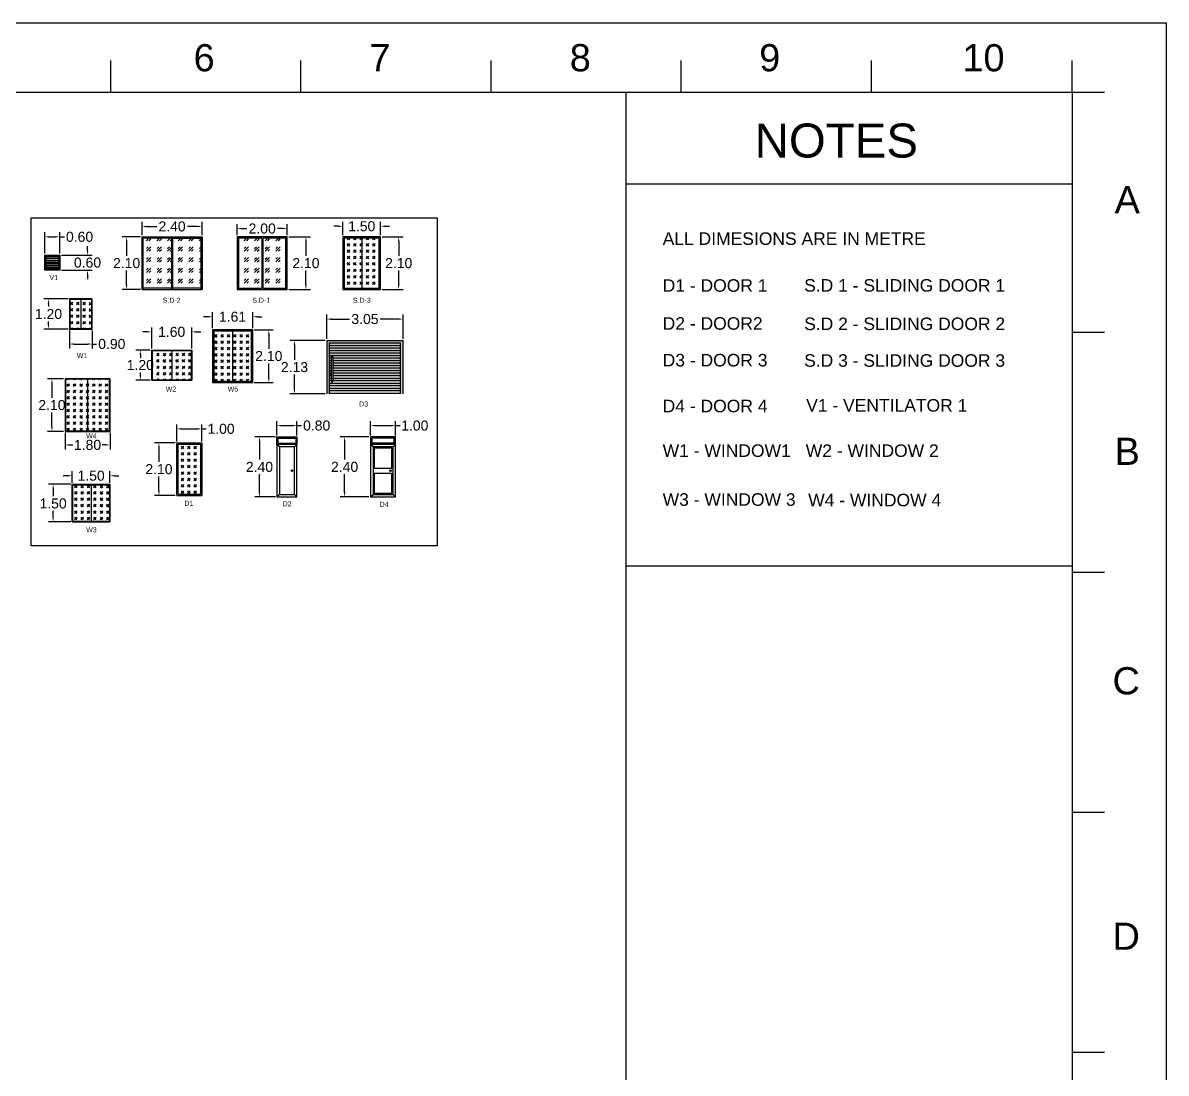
# Model space of a CAD drawing. Header units: metres. Extents: x 102 to 188, y -170 to 119.
# Drawn here: x 140.75 to 186.46, y 77.25 to 119.22 of the extents above; entities that cross this region are included whole.
import ezdxf

# ---------------------------------------------------------------- set-up
doc = ezdxf.new("R2010")
doc.units = ezdxf.units.M
doc.header["$MEASUREMENT"] = 0
doc.linetypes.add('CENTER', pattern=[2, 1.25, -0.25, 0.25, -0.25])
for name, color, linetype in [('dim', 212, 'Continuous'), ('door', 34, 'Continuous'), ('hatching', 7, 'Continuous'), ('text', 30, 'Continuous'), ('wall', 7, 'Continuous'), ('window', 242, 'Continuous')]:
    doc.layers.add(name, color=color, linetype=linetype)
doc.styles.get("Standard").update_dxf_attribs({"font": 'arial.ttf'})
doc.styles.add('style1', font='arial.ttf', dxfattribs={"height": 0.1})
doc.dimstyles.get("Standard").update_dxf_attribs({"dimtxt": 0.4, "dimasz": 0.18, "dimexe": 0.18, "dimexo": 0.0625, "dimgap": 0.09, "dimtad": 0, "dimtih": 1, "dimtoh": 1, "dimzin": 0, "dimdsep": 46, "dimtxsty": 'Standard', "dimcen": 0.09, "dimadec": 0, "dimazin": 0, "dimtfac": 1, "dimtofl": 0, "dimtmove": 0, "dimatfit": 3, "dimfxl": 1, "dimtolj": 1, "dimtzin": 0, "dimarcsym": 0})
pattern_1 = [(45, (164.40571, 82.8022), (0.2545584, 0), [0.15, -0.21]), (45, (164.46935, 82.8022), (0.2545584, 0), [0.06, -0.3]), (45, (164.40571, 82.86584), (0.2545584, 0), [0.06, -0.3])]

# ---------------------------------------------------------------- blocks, each defined once
blk = doc.blocks.new('*D38')
at = {"layer": 'Defpoints', "color": 0, "transparency": 16777216}
for p in [(142.229, 109.938), (142.229, 109.338), (143.336, 109.338)]:
    blk.add_point(p, dxfattribs=at)
at = {"layer": 'dim', "color": 0, "lineweight": -2, "transparency": 16777216}
for p, q in [((143.336, 110.118), (143.336, 110.298)), ((142.291, 109.938), (143.516, 109.938)), ((142.291, 109.338), (143.516, 109.338)), ((143.336, 109.158), (143.336, 108.978))]:
    blk.add_line(p, q, dxfattribs=at)
at = {"layer": 'dim', "color": 0, "transparency": 16777216}
for points in [[(143.306, 110.118), (143.366, 110.118), (143.336, 109.938)], [(143.306, 109.158), (143.366, 109.158), (143.336, 109.338)]]:
    blk.add_solid(points, dxfattribs=at)
at = {"layer": 'dim', "color": 0, "transparency": 16777216, "insert": (143.336, 109.638), "char_height": 0.4, "attachment_point": 5}
blk.add_mtext('\\A1;0.60', dxfattribs=at)
blk = doc.blocks.new('*D39')
at = {"layer": 'Defpoints', "color": 0, "transparency": 16777216}
for p in [(142.229, 110.668), (141.629, 109.938), (142.229, 109.938)]:
    blk.add_point(p, dxfattribs=at)
at = {"layer": 'dim', "color": 0, "lineweight": -2, "transparency": 16777216}
for p, q in [((141.629, 110), (141.629, 110.848)), ((141.809, 110.668), (142.049, 110.668)), ((142.229, 110), (142.229, 110.848)), ((142.229, 110.668), (142.409, 110.668))]:
    blk.add_line(p, q, dxfattribs=at)
at = {"layer": 'dim', "color": 0, "transparency": 16777216}
for points in [[(141.809, 110.698), (141.809, 110.638), (141.629, 110.668)], [(142.049, 110.698), (142.049, 110.638), (142.229, 110.668)]]:
    blk.add_solid(points, dxfattribs=at)
at = {"layer": 'dim', "color": 0, "transparency": 16777216, "insert": (143.018, 110.668), "char_height": 0.4, "attachment_point": 5}
blk.add_mtext('\\A1;0.60', dxfattribs=at)
blk = doc.blocks.new('*D40')
at = {"layer": 'Defpoints', "color": 0, "transparency": 16777216}
for p in [(142.619, 108.184), (141.775, 106.984), (142.619, 106.984)]:
    blk.add_point(p, dxfattribs=at)
at = {"layer": 'dim', "color": 0, "lineweight": -2, "transparency": 16777216}
for p, q in [((142.557, 108.184), (141.595, 108.184)), ((141.775, 108.004), (141.775, 107.878)), ((142.557, 106.984), (141.595, 106.984)), ((141.775, 107.164), (141.775, 107.29))]:
    blk.add_line(p, q, dxfattribs=at)
at = {"layer": 'dim', "color": 0, "transparency": 16777216}
for points in [[(141.745, 108.004), (141.805, 108.004), (141.775, 108.184)], [(141.745, 107.164), (141.805, 107.164), (141.775, 106.984)]]:
    blk.add_solid(points, dxfattribs=at)
at = {"layer": 'dim', "color": 0, "transparency": 16777216, "insert": (141.775, 107.584), "char_height": 0.4, "attachment_point": 5}
blk.add_mtext('\\A1;1.20', dxfattribs=at)
blk = doc.blocks.new('*D41')
at = {"layer": 'Defpoints', "color": 0, "transparency": 16777216}
for p in [(142.619, 106.984), (143.518, 106.984), (143.518, 106.385)]:
    blk.add_point(p, dxfattribs=at)
at = {"layer": 'dim', "color": 0, "lineweight": -2, "transparency": 16777216}
for p, q in [((142.619, 106.922), (142.619, 106.205)), ((143.518, 106.922), (143.518, 106.205)), ((142.799, 106.385), (143.338, 106.385)), ((143.518, 106.385), (143.698, 106.385))]:
    blk.add_line(p, q, dxfattribs=at)
at = {"layer": 'dim', "color": 0, "transparency": 16777216}
for points in [[(142.799, 106.415), (142.799, 106.355), (142.619, 106.385)], [(143.338, 106.415), (143.338, 106.355), (143.518, 106.385)]]:
    blk.add_solid(points, dxfattribs=at)
at = {"layer": 'dim', "color": 0, "transparency": 16777216, "insert": (144.307, 106.385), "char_height": 0.4, "attachment_point": 5}
blk.add_mtext('\\A1;0.90', dxfattribs=at)
blk = doc.blocks.new('*D42')
at = {"layer": 'Defpoints', "color": 0, "transparency": 16777216}
for p in [(145.516, 110.665), (144.899, 108.565), (145.516, 108.565)]:
    blk.add_point(p, dxfattribs=at)
at = {"layer": 'dim', "color": 0, "lineweight": -2, "transparency": 16777216}
for p, q in [((145.453, 110.665), (144.719, 110.665)), ((144.899, 110.485), (144.899, 109.91)), ((144.899, 108.745), (144.899, 109.321)), ((145.453, 108.565), (144.719, 108.565))]:
    blk.add_line(p, q, dxfattribs=at)
at = {"layer": 'dim', "color": 0, "transparency": 16777216}
for points in [[(144.869, 110.485), (144.929, 110.485), (144.899, 110.665)], [(144.869, 108.745), (144.929, 108.745), (144.899, 108.565)]]:
    blk.add_solid(points, dxfattribs=at)
at = {"layer": 'dim', "color": 0, "transparency": 16777216, "insert": (144.899, 109.615), "char_height": 0.4, "attachment_point": 5}
blk.add_mtext('\\A1;2.10', dxfattribs=at)
blk = doc.blocks.new('*D67')
at = {"layer": 'Defpoints', "color": 0, "transparency": 16777216}
for p in [(144.23, 101.12), (142.728, 100.782), (144.23, 100.782)]:
    blk.add_point(p, dxfattribs=at)
at = {"layer": 'dim', "color": 0, "lineweight": -2, "transparency": 16777216}
for p, q in [((142.548, 101.12), (142.368, 101.12)), ((142.728, 100.844), (142.728, 101.3)), ((144.23, 100.844), (144.23, 101.3)), ((144.41, 101.12), (144.59, 101.12))]:
    blk.add_line(p, q, dxfattribs=at)
at = {"layer": 'dim', "color": 0, "transparency": 16777216}
for points in [[(142.548, 101.15), (142.548, 101.09), (142.728, 101.12)], [(144.41, 101.15), (144.41, 101.09), (144.23, 101.12)]]:
    blk.add_solid(points, dxfattribs=at)
at = {"layer": 'dim', "color": 0, "transparency": 16777216, "insert": (143.479, 101.12), "char_height": 0.4, "attachment_point": 5}
blk.add_mtext('\\A1;1.50', dxfattribs=at)
blk = doc.blocks.new('*D68')
at = {"layer": 'Defpoints', "color": 0, "transparency": 16777216}
for p in [(152.902, 106.527), (151.61, 104.393), (152.902, 104.393)]:
    blk.add_point(p, dxfattribs=at)
at = {"layer": 'dim', "color": 0, "lineweight": -2, "transparency": 16777216}
for p, q in [((152.84, 106.527), (151.43, 106.527)), ((151.61, 106.347), (151.61, 105.754)), ((151.61, 104.573), (151.61, 105.166)), ((152.84, 104.393), (151.43, 104.393))]:
    blk.add_line(p, q, dxfattribs=at)
at = {"layer": 'dim', "color": 0, "transparency": 16777216}
for points in [[(151.58, 106.347), (151.64, 106.347), (151.61, 106.527)], [(151.58, 104.573), (151.64, 104.573), (151.61, 104.393)]]:
    blk.add_solid(points, dxfattribs=at)
at = {"layer": 'dim', "color": 0, "transparency": 16777216, "insert": (151.61, 105.46), "char_height": 0.4, "attachment_point": 5}
blk.add_mtext('\\A1;2.13', dxfattribs=at)
blk = doc.blocks.new('*D69')
at = {"layer": 'Defpoints', "color": 0, "transparency": 16777216}
for p in [(155.952, 107.38), (152.902, 106.527), (155.952, 106.527)]:
    blk.add_point(p, dxfattribs=at)
at = {"layer": 'dim', "color": 0, "lineweight": -2, "transparency": 16777216}
for p, q in [((152.902, 106.589), (152.902, 107.56)), ((155.952, 106.589), (155.952, 107.56)), ((153.082, 107.38), (153.816, 107.38)), ((155.772, 107.38), (155.038, 107.38))]:
    blk.add_line(p, q, dxfattribs=at)
at = {"layer": 'dim', "color": 0, "transparency": 16777216}
for points in [[(153.082, 107.41), (153.082, 107.35), (152.902, 107.38)], [(155.772, 107.41), (155.772, 107.35), (155.952, 107.38)]]:
    blk.add_solid(points, dxfattribs=at)
at = {"layer": 'dim', "color": 0, "transparency": 16777216, "insert": (154.427, 107.38), "char_height": 0.4, "attachment_point": 5}
blk.add_mtext('\\A1;3.05', dxfattribs=at)
blk = doc.blocks.new('*D70')
at = {"layer": 'Defpoints', "color": 0, "transparency": 16777216}
for p in [(154.651, 102.674), (153.616, 100.274), (154.651, 100.274)]:
    blk.add_point(p, dxfattribs=at)
at = {"layer": 'dim', "color": 0, "lineweight": -2, "transparency": 16777216}
for p, q in [((154.588, 102.674), (153.436, 102.674)), ((153.616, 102.494), (153.616, 101.768)), ((153.616, 100.454), (153.616, 101.179)), ((154.588, 100.274), (153.436, 100.274))]:
    blk.add_line(p, q, dxfattribs=at)
at = {"layer": 'dim', "color": 0, "transparency": 16777216}
for points in [[(153.586, 102.494), (153.646, 102.494), (153.616, 102.674)], [(153.586, 100.454), (153.646, 100.454), (153.616, 100.274)]]:
    blk.add_solid(points, dxfattribs=at)
at = {"layer": 'dim', "color": 0, "transparency": 16777216, "insert": (153.616, 101.474), "char_height": 0.4, "attachment_point": 5}
blk.add_mtext('\\A1;2.40', dxfattribs=at)
blk = doc.blocks.new('*D71')
at = {"layer": 'Defpoints', "color": 0, "transparency": 16777216}
for p in [(155.651, 103.125), (154.651, 102.674), (155.651, 102.674)]:
    blk.add_point(p, dxfattribs=at)
at = {"layer": 'dim', "color": 0, "lineweight": -2, "transparency": 16777216}
for p, q in [((154.651, 102.736), (154.651, 103.305)), ((155.651, 102.736), (155.651, 103.305)), ((154.831, 103.125), (155.471, 103.125)), ((155.651, 103.125), (155.831, 103.125))]:
    blk.add_line(p, q, dxfattribs=at)
at = {"layer": 'dim', "color": 0, "transparency": 16777216}
for points in [[(154.831, 103.155), (154.831, 103.095), (154.651, 103.125)], [(155.471, 103.155), (155.471, 103.095), (155.651, 103.125)]]:
    blk.add_solid(points, dxfattribs=at)
at = {"layer": 'dim', "color": 0, "transparency": 16777216, "insert": (156.421, 103.125), "char_height": 0.4, "attachment_point": 5}
blk.add_mtext('\\A1;1.00', dxfattribs=at)
blk = doc.blocks.new('*D72')
at = {"layer": 'Defpoints', "color": 0, "transparency": 16777216}
for p in [(151.709, 103.127), (150.909, 102.674), (151.709, 102.674)]:
    blk.add_point(p, dxfattribs=at)
at = {"layer": 'dim', "color": 0, "lineweight": -2, "transparency": 16777216}
for p, q in [((150.909, 102.736), (150.909, 103.307)), ((151.709, 102.736), (151.709, 103.307)), ((151.089, 103.127), (151.529, 103.127)), ((151.709, 103.127), (151.889, 103.127))]:
    blk.add_line(p, q, dxfattribs=at)
at = {"layer": 'dim', "color": 0, "transparency": 16777216}
for points in [[(151.089, 103.157), (151.089, 103.097), (150.909, 103.127)], [(151.529, 103.157), (151.529, 103.097), (151.709, 103.127)]]:
    blk.add_solid(points, dxfattribs=at)
at = {"layer": 'dim', "color": 0, "transparency": 16777216, "insert": (152.498, 103.127), "char_height": 0.4, "attachment_point": 5}
blk.add_mtext('\\A1;0.80', dxfattribs=at)
blk = doc.blocks.new('*D73')
at = {"layer": 'Defpoints', "color": 0, "transparency": 16777216}
for p in [(150.909, 102.674), (150.21, 100.274), (150.909, 100.274)]:
    blk.add_point(p, dxfattribs=at)
at = {"layer": 'dim', "color": 0, "lineweight": -2, "transparency": 16777216}
for p, q in [((150.847, 102.674), (150.03, 102.674)), ((150.21, 102.494), (150.21, 101.768)), ((150.21, 100.454), (150.21, 101.179)), ((150.847, 100.274), (150.03, 100.274))]:
    blk.add_line(p, q, dxfattribs=at)
at = {"layer": 'dim', "color": 0, "transparency": 16777216}
for points in [[(150.18, 102.494), (150.24, 102.494), (150.21, 102.674)], [(150.18, 100.454), (150.24, 100.454), (150.21, 100.274)]]:
    blk.add_solid(points, dxfattribs=at)
at = {"layer": 'dim', "color": 0, "transparency": 16777216, "insert": (150.21, 101.474), "char_height": 0.4, "attachment_point": 5}
blk.add_mtext('\\A1;2.40', dxfattribs=at)
blk = doc.blocks.new('*D74')
at = {"layer": 'Defpoints', "color": 0, "transparency": 16777216}
for p in [(147.501, 106.869), (145.901, 106.145), (147.501, 106.145)]:
    blk.add_point(p, dxfattribs=at)
at = {"layer": 'dim', "color": 0, "lineweight": -2, "transparency": 16777216}
for p, q in [((145.901, 106.208), (145.901, 107.049)), ((147.501, 106.208), (147.501, 107.049)), ((145.721, 106.869), (145.541, 106.869)), ((147.681, 106.869), (147.861, 106.869))]:
    blk.add_line(p, q, dxfattribs=at)
at = {"layer": 'dim', "color": 0, "transparency": 16777216}
for points in [[(145.721, 106.899), (145.721, 106.839), (145.901, 106.869)], [(147.681, 106.899), (147.681, 106.839), (147.501, 106.869)]]:
    blk.add_solid(points, dxfattribs=at)
at = {"layer": 'dim', "color": 0, "transparency": 16777216, "insert": (146.701, 106.869), "char_height": 0.4, "attachment_point": 5}
blk.add_mtext('\\A1;1.60', dxfattribs=at)
blk = doc.blocks.new('*D75')
at = {"layer": 'Defpoints', "color": 0, "transparency": 16777216}
for p in [(145.901, 106.145), (145.448, 104.945), (145.901, 104.945)]:
    blk.add_point(p, dxfattribs=at)
at = {"layer": 'dim', "color": 0, "lineweight": -2, "transparency": 16777216}
for p, q in [((145.839, 106.145), (145.268, 106.145)), ((145.448, 105.965), (145.448, 105.839)), ((145.448, 105.125), (145.448, 105.251)), ((145.839, 104.945), (145.268, 104.945))]:
    blk.add_line(p, q, dxfattribs=at)
at = {"layer": 'dim', "color": 0, "transparency": 16777216}
for points in [[(145.418, 105.965), (145.478, 105.965), (145.448, 106.145)], [(145.418, 105.125), (145.478, 105.125), (145.448, 104.945)]]:
    blk.add_solid(points, dxfattribs=at)
at = {"layer": 'dim', "color": 0, "transparency": 16777216, "insert": (145.448, 105.545), "char_height": 0.4, "attachment_point": 5}
blk.add_mtext('\\A1;1.20', dxfattribs=at)
blk = doc.blocks.new('*D76')
at = {"layer": 'Defpoints', "color": 0, "transparency": 16777216}
for p in [(142.728, 100.782), (141.96, 99.282), (142.728, 99.282)]:
    blk.add_point(p, dxfattribs=at)
at = {"layer": 'dim', "color": 0, "lineweight": -2, "transparency": 16777216}
for p, q in [((142.666, 100.782), (141.78, 100.782)), ((141.96, 100.602), (141.96, 100.304)), ((141.96, 99.462), (141.96, 99.716)), ((142.666, 99.282), (141.78, 99.282))]:
    blk.add_line(p, q, dxfattribs=at)
at = {"layer": 'dim', "color": 0, "transparency": 16777216}
for points in [[(141.93, 100.602), (141.99, 100.602), (141.96, 100.782)], [(141.93, 99.462), (141.99, 99.462), (141.96, 99.282)]]:
    blk.add_solid(points, dxfattribs=at)
at = {"layer": 'dim', "color": 0, "transparency": 16777216, "insert": (141.96, 100.01), "char_height": 0.4, "attachment_point": 5}
blk.add_mtext('\\A1;1.50', dxfattribs=at)
blk = doc.blocks.new('*D77')
at = {"layer": 'Defpoints', "color": 0, "transparency": 16777216}
for p in [(147.905, 102.995), (146.905, 102.432), (147.905, 102.432)]:
    blk.add_point(p, dxfattribs=at)
at = {"layer": 'dim', "color": 0, "lineweight": -2, "transparency": 16777216}
for p, q in [((146.905, 102.494), (146.905, 103.175)), ((147.085, 102.995), (147.725, 102.995)), ((147.905, 102.494), (147.905, 103.175)), ((147.905, 102.995), (148.085, 102.995))]:
    blk.add_line(p, q, dxfattribs=at)
at = {"layer": 'dim', "color": 0, "transparency": 16777216}
for points in [[(147.085, 103.025), (147.085, 102.965), (146.905, 102.995)], [(147.725, 103.025), (147.725, 102.965), (147.905, 102.995)]]:
    blk.add_solid(points, dxfattribs=at)
at = {"layer": 'dim', "color": 0, "transparency": 16777216, "insert": (148.675, 102.995), "char_height": 0.4, "attachment_point": 5}
blk.add_mtext('\\A1;1.00', dxfattribs=at)
blk = doc.blocks.new('*D78')
at = {"layer": 'Defpoints', "color": 0, "transparency": 16777216}
for p in [(146.905, 102.432), (146.192, 100.332), (146.905, 100.332)]:
    blk.add_point(p, dxfattribs=at)
at = {"layer": 'dim', "color": 0, "lineweight": -2, "transparency": 16777216}
for p, q in [((146.842, 102.432), (146.012, 102.432)), ((146.192, 102.252), (146.192, 101.676)), ((146.192, 100.512), (146.192, 101.087)), ((146.842, 100.332), (146.012, 100.332))]:
    blk.add_line(p, q, dxfattribs=at)
at = {"layer": 'dim', "color": 0, "transparency": 16777216}
for points in [[(146.162, 102.252), (146.222, 102.252), (146.192, 102.432)], [(146.162, 100.512), (146.222, 100.512), (146.192, 100.332)]]:
    blk.add_solid(points, dxfattribs=at)
at = {"layer": 'dim', "color": 0, "transparency": 16777216, "insert": (146.192, 101.382), "char_height": 0.4, "attachment_point": 5}
blk.add_mtext('\\A1;2.10', dxfattribs=at)
blk = doc.blocks.new('*D79')
at = {"layer": 'Defpoints', "color": 0, "transparency": 16777216}
for p in [(151.319, 110.665), (151.319, 108.565), (152.067, 108.565)]:
    blk.add_point(p, dxfattribs=at)
at = {"layer": 'dim', "color": 0, "lineweight": -2, "transparency": 16777216}
for p, q in [((151.382, 110.665), (152.247, 110.665)), ((152.067, 110.485), (152.067, 109.91)), ((152.067, 108.745), (152.067, 109.321)), ((151.382, 108.565), (152.247, 108.565))]:
    blk.add_line(p, q, dxfattribs=at)
at = {"layer": 'dim', "color": 0, "transparency": 16777216}
for points in [[(152.037, 110.485), (152.097, 110.485), (152.067, 110.665)], [(152.037, 108.745), (152.097, 108.745), (152.067, 108.565)]]:
    blk.add_solid(points, dxfattribs=at)
at = {"layer": 'dim', "color": 0, "transparency": 16777216, "insert": (152.067, 109.615), "char_height": 0.4, "attachment_point": 5}
blk.add_mtext('\\A1;2.10', dxfattribs=at)
blk = doc.blocks.new('*D80')
at = {"layer": 'Defpoints', "color": 0, "transparency": 16777216}
for p in [(149.319, 110.665), (151.319, 110.998), (151.319, 110.665)]:
    blk.add_point(p, dxfattribs=at)
at = {"layer": 'dim', "color": 0, "lineweight": -2, "transparency": 16777216}
for p, q in [((149.319, 110.728), (149.319, 111.178)), ((151.319, 110.728), (151.319, 111.178)), ((149.499, 110.998), (149.707, 110.998)), ((151.139, 110.998), (150.932, 110.998))]:
    blk.add_line(p, q, dxfattribs=at)
at = {"layer": 'dim', "color": 0, "transparency": 16777216}
for points in [[(149.499, 111.028), (149.499, 110.968), (149.319, 110.998)], [(151.139, 111.028), (151.139, 110.968), (151.319, 110.998)]]:
    blk.add_solid(points, dxfattribs=at)
at = {"layer": 'dim', "color": 0, "transparency": 16777216, "insert": (150.319, 110.998), "char_height": 0.4, "attachment_point": 5}
blk.add_mtext('\\A1;2.00', dxfattribs=at)
blk = doc.blocks.new('*D81')
at = {"layer": 'Defpoints', "color": 0, "transparency": 16777216}
for p in [(147.916, 111.081), (145.516, 110.665), (147.916, 110.665)]:
    blk.add_point(p, dxfattribs=at)
at = {"layer": 'dim', "color": 0, "lineweight": -2, "transparency": 16777216}
for p, q in [((145.516, 110.728), (145.516, 111.261)), ((145.696, 111.081), (146.103, 111.081)), ((147.736, 111.081), (147.328, 111.081)), ((147.916, 110.728), (147.916, 111.261))]:
    blk.add_line(p, q, dxfattribs=at)
at = {"layer": 'dim', "color": 0, "transparency": 16777216}
for points in [[(145.696, 111.111), (145.696, 111.051), (145.516, 111.081)], [(147.736, 111.111), (147.736, 111.051), (147.916, 111.081)]]:
    blk.add_solid(points, dxfattribs=at)
at = {"layer": 'dim', "color": 0, "transparency": 16777216, "insert": (146.716, 111.081), "char_height": 0.4, "attachment_point": 5}
blk.add_mtext('\\A1;2.40', dxfattribs=at)
blk = doc.blocks.new('*D82')
at = {"layer": 'Defpoints', "color": 0, "transparency": 16777216}
for p in [(155.049, 111.09), (153.549, 110.665), (155.049, 110.665)]:
    blk.add_point(p, dxfattribs=at)
at = {"layer": 'dim', "color": 0, "lineweight": -2, "transparency": 16777216}
for p, q in [((153.369, 111.09), (153.189, 111.09)), ((153.549, 110.728), (153.549, 111.27)), ((155.049, 110.728), (155.049, 111.27)), ((155.229, 111.09), (155.409, 111.09))]:
    blk.add_line(p, q, dxfattribs=at)
at = {"layer": 'dim', "color": 0, "transparency": 16777216}
for points in [[(153.369, 111.12), (153.369, 111.06), (153.549, 111.09)], [(155.229, 111.12), (155.229, 111.06), (155.049, 111.09)]]:
    blk.add_solid(points, dxfattribs=at)
at = {"layer": 'dim', "color": 0, "transparency": 16777216, "insert": (154.299, 111.09), "char_height": 0.4, "attachment_point": 5}
blk.add_mtext('\\A1;1.50', dxfattribs=at)
blk = doc.blocks.new('*D83')
at = {"layer": 'Defpoints', "color": 0, "transparency": 16777216}
for p in [(155.049, 110.665), (155.049, 108.565), (155.778, 108.565)]:
    blk.add_point(p, dxfattribs=at)
at = {"layer": 'dim', "color": 0, "lineweight": -2, "transparency": 16777216}
for p, q in [((155.112, 110.665), (155.958, 110.665)), ((155.778, 110.485), (155.778, 109.91)), ((155.778, 108.745), (155.778, 109.321)), ((155.112, 108.565), (155.958, 108.565))]:
    blk.add_line(p, q, dxfattribs=at)
at = {"layer": 'dim', "color": 0, "transparency": 16777216}
for points in [[(155.748, 110.485), (155.808, 110.485), (155.778, 110.665)], [(155.748, 108.745), (155.808, 108.745), (155.778, 108.565)]]:
    blk.add_solid(points, dxfattribs=at)
at = {"layer": 'dim', "color": 0, "transparency": 16777216, "insert": (155.778, 109.615), "char_height": 0.4, "attachment_point": 5}
blk.add_mtext('\\A1;2.10', dxfattribs=at)
blk = doc.blocks.new('*D84')
at = {"layer": 'Defpoints', "color": 0, "transparency": 16777216}
for p in [(142.437, 102.895), (144.237, 102.895), (144.237, 102.352)]:
    blk.add_point(p, dxfattribs=at)
at = {"layer": 'dim', "color": 0, "lineweight": -2, "transparency": 16777216}
for p, q in [((142.437, 102.832), (142.437, 102.172)), ((144.237, 102.832), (144.237, 102.172)), ((142.617, 102.352), (142.747, 102.352)), ((144.057, 102.352), (143.927, 102.352))]:
    blk.add_line(p, q, dxfattribs=at)
at = {"layer": 'dim', "color": 0, "transparency": 16777216}
for points in [[(142.617, 102.382), (142.617, 102.322), (142.437, 102.352)], [(144.057, 102.382), (144.057, 102.322), (144.237, 102.352)]]:
    blk.add_solid(points, dxfattribs=at)
at = {"layer": 'dim', "color": 0, "transparency": 16777216, "insert": (143.337, 102.352), "char_height": 0.4, "attachment_point": 5}
blk.add_mtext('\\A1;1.80', dxfattribs=at)
blk = doc.blocks.new('*D85')
at = {"layer": 'Defpoints', "color": 0, "transparency": 16777216}
for p in [(141.913, 104.995), (142.437, 104.995), (142.437, 102.895)]:
    blk.add_point(p, dxfattribs=at)
at = {"layer": 'dim', "color": 0, "lineweight": -2, "transparency": 16777216}
for p, q in [((142.374, 104.995), (141.733, 104.995)), ((141.913, 104.815), (141.913, 104.239)), ((141.913, 103.075), (141.913, 103.651)), ((142.374, 102.895), (141.733, 102.895))]:
    blk.add_line(p, q, dxfattribs=at)
at = {"layer": 'dim', "color": 0, "transparency": 16777216}
for points in [[(141.883, 104.815), (141.943, 104.815), (141.913, 104.995)], [(141.883, 103.075), (141.943, 103.075), (141.913, 102.895)]]:
    blk.add_solid(points, dxfattribs=at)
at = {"layer": 'dim', "color": 0, "transparency": 16777216, "insert": (141.913, 103.945), "char_height": 0.4, "attachment_point": 5}
blk.add_mtext('\\A1;2.10', dxfattribs=at)
blk = doc.blocks.new('*D93')
at = {"layer": 'Defpoints', "color": 0, "transparency": 16777216}
for p in [(149.93, 106.953), (149.93, 104.853), (150.584, 104.853)]:
    blk.add_point(p, dxfattribs=at)
at = {"layer": 'dim', "color": 0, "lineweight": -2, "transparency": 16777216}
for p, q in [((149.992, 106.953), (150.764, 106.953)), ((150.584, 106.773), (150.584, 106.197)), ((150.584, 105.033), (150.584, 105.609)), ((149.992, 104.853), (150.764, 104.853))]:
    blk.add_line(p, q, dxfattribs=at)
at = {"layer": 'dim', "color": 0, "transparency": 16777216}
for points in [[(150.554, 106.773), (150.614, 106.773), (150.584, 106.953)], [(150.554, 105.033), (150.614, 105.033), (150.584, 104.853)]]:
    blk.add_solid(points, dxfattribs=at)
at = {"layer": 'dim', "color": 0, "transparency": 16777216, "insert": (150.584, 105.903), "char_height": 0.4, "attachment_point": 5}
blk.add_mtext('\\A1;2.10', dxfattribs=at)
blk = doc.blocks.new('*D94')
at = {"layer": 'Defpoints', "color": 0, "transparency": 16777216}
for p in [(148.33, 107.475), (148.33, 106.953), (149.94, 106.953)]:
    blk.add_point(p, dxfattribs=at)
at = {"layer": 'dim', "color": 0, "lineweight": -2, "transparency": 16777216}
for p, q in [((148.15, 107.475), (147.97, 107.475)), ((148.33, 107.016), (148.33, 107.655)), ((149.94, 107.016), (149.94, 107.655)), ((150.12, 107.475), (150.3, 107.475))]:
    blk.add_line(p, q, dxfattribs=at)
at = {"layer": 'dim', "color": 0, "transparency": 16777216}
for points in [[(148.15, 107.505), (148.15, 107.445), (148.33, 107.475)], [(150.12, 107.505), (150.12, 107.445), (149.94, 107.475)]]:
    blk.add_solid(points, dxfattribs=at)
at = {"layer": 'dim', "color": 0, "transparency": 16777216, "insert": (149.135, 107.475), "char_height": 0.4, "attachment_point": 5}
blk.add_mtext('\\A1;1.61', dxfattribs=at)

msp = doc.modelspace()

# ---------------------------------------------------------------- hatches: boundary and pattern name
at = {"layer": 'hatching'}
h = msp.add_hatch(dxfattribs=at)
h.set_pattern_fill('GOST_GLASS', color=256, scale=0.05)
h.set_pattern_definition([(45, (135.50743, 93.11956), (0.424264, 0), [0.25, -0.35]), (45, (135.6135, 93.11956), (0.424264, 0), [0.1, -0.5]), (45, (135.50743, 93.22563), (0.424264, 0), [0.1, -0.5])])
h.paths.add_polyline_path([(146.696, 110.615), (145.566, 110.615), (145.566, 108.565), (146.696, 108.565), (146.696, 108.615)])
h.paths.add_polyline_path([(146.736, 108.615), (146.736, 108.565), (147.866, 108.565), (147.866, 110.615), (146.736, 110.615)])
h = msp.add_hatch(dxfattribs=at)
h.set_pattern_fill('GOST_GLASS', color=256, scale=0.05)
h.set_pattern_definition([(45, (147.4712, 93.11956), (0.424264, 0), [0.25, -0.35]), (45, (147.57728, 93.11956), (0.424264, 0), [0.1, -0.5]), (45, (147.4712, 93.22563), (0.424264, 0), [0.1, -0.5])])
h.paths.add_polyline_path([(149.369, 108.615), (150.299, 108.615), (150.299, 110.615), (149.369, 110.615)])
h.paths.add_polyline_path([(150.339, 108.615), (151.269, 108.615), (151.269, 110.615), (150.339, 110.615)])
at = {"layer": 'hatching', "transparency": 33554633}
h = msp.add_hatch(dxfattribs=at)
h.set_pattern_fill('GOST_GLASS', color=256, scale=0.03)
h.set_pattern_definition(pattern_1)
h.paths.add_polyline_path([(153.601, 108.617), (154.299, 108.617), (154.299, 110.613), (153.601, 110.613)])
h.paths.add_polyline_path([(154.299, 108.617), (154.997, 108.617), (154.997, 110.613), (154.299, 110.613)])
at = {"layer": 'hatching'}
h = msp.add_hatch(dxfattribs=at)
h.set_pattern_fill('GOST_GLASS', color=256, scale=0.03)
h.set_pattern_definition([(45, (137.04003, 90.63847), (0.2545584, 0), [0.15, -0.21]), (45, (137.10367, 90.63847), (0.2545584, 0), [0.06, -0.3]), (45, (137.04003, 90.70211), (0.2545584, 0), [0.06, -0.3])])
h.paths.add_polyline_path([(143.069, 108.169), (142.634, 108.169), (142.634, 106.999), (143.069, 106.999)])
h.paths.add_polyline_path([(143.503, 108.169), (143.069, 108.169), (143.069, 106.999), (143.503, 106.999)])
at = {"layer": 'hatching', "transparency": 33554567}
h = msp.add_hatch(dxfattribs=at)
h.set_pattern_fill('GOST_GLASS', color=0, scale=0.03)
h.set_pattern_definition([(45, (0, 0), (0.25455844, 0), [0.15, -0.21]), (45, (0.06364, 0), (0.25455844, 0), [0.06, -0.3]), (45, (0, 0.06364), (0.25455844, 0), [0.06, -0.3])])
h.paths.add_polyline_path([(149.13, 106.903), (148.38, 106.903), (148.38, 104.903), (149.13, 104.903)])
h.paths.add_polyline_path([(149.88, 106.903), (149.13, 106.903), (149.13, 104.903), (149.88, 104.903)])
at = {"layer": 'hatching', "true_color": 0x636466, "transparency": 33554687}
h = msp.add_hatch(color=251, dxfattribs=at)
h.dxf.hatch_style = 1
h.paths.add_polyline_path([(153.002, 106.427), (155.852, 106.427), (155.852, 104.393), (155.952, 104.393), (155.952, 106.527), (152.902, 106.527), (152.902, 104.393), (153.002, 104.393)])
at = {"layer": 'hatching'}
h = msp.add_hatch(dxfattribs=at)
h.set_pattern_fill('GOST_GLASS', color=256, scale=0.03)
h.set_pattern_definition([(45, (138.97307, 88.5995), (0.2545584, 0), [0.15, -0.21]), (45, (139.0367, 88.5995), (0.2545584, 0), [0.06, -0.3]), (45, (138.97307, 88.66313), (0.2545584, 0), [0.06, -0.3])])
h.paths.add_polyline_path([(146.701, 106.13), (145.921, 106.13), (145.921, 104.96), (146.701, 104.96)])
h.paths.add_polyline_path([(147.486, 106.13), (146.701, 106.13), (146.701, 104.96), (147.486, 104.96)])
at = {"layer": 'hatching', "transparency": 33554687}
h = msp.add_hatch(color=8, dxfattribs=at)
h.dxf.hatch_style = 1
h.paths.add_polyline_path([(155.852, 106.427), (153.002, 106.427), (153.002, 106.327), (155.852, 106.327)])
h.paths.add_polyline_path([(155.852, 106.227), (153.002, 106.227), (153.002, 106.127), (155.852, 106.127)])
h.paths.add_polyline_path([(155.852, 106.027), (153.002, 106.027), (153.002, 105.927), (155.852, 105.927)])
h.paths.add_polyline_path([(155.852, 104.827), (153.002, 104.827), (153.002, 104.727), (155.852, 104.727)])
h.paths.add_polyline_path([(155.852, 104.627), (153.002, 104.627), (153.002, 104.527), (155.852, 104.527)])
h.paths.add_polyline_path([(153.143, 105.427), (153.143, 105.327), (155.852, 105.327), (155.852, 105.427)])
h.paths.add_polyline_path([(153.097, 105.327), (153.097, 105.427), (153.002, 105.427), (153.002, 105.327)])
h.paths.add_polyline_path([(153.143, 105.227), (153.143, 105.127), (155.852, 105.127), (155.852, 105.227)])
h.paths.add_polyline_path([(153.097, 104.927), (153.097, 105.027), (153.002, 105.027), (153.002, 104.927)])
h.paths.add_polyline_path([(153.143, 105.027), (153.143, 104.927), (155.852, 104.927), (155.852, 105.027)])
h.paths.add_polyline_path([(153.143, 105.627), (153.143, 105.527), (155.852, 105.527), (155.852, 105.627)])
h.paths.add_polyline_path([(153.097, 105.527), (153.097, 105.627), (153.002, 105.627), (153.002, 105.527)])
h.paths.add_polyline_path([(153.143, 105.827), (153.143, 105.727), (155.852, 105.727), (155.852, 105.827)])
h.paths.add_polyline_path([(153.097, 105.727), (153.097, 105.827), (153.002, 105.827), (153.002, 105.727)])
at = {"layer": 'hatching', "true_color": 0x636466, "transparency": 33554687}
h = msp.add_hatch(color=251, dxfattribs=at)
h.dxf.hatch_style = 1
h.paths.add_polyline_path([(153.097, 104.927), (153.097, 104.877), (153.143, 104.877), (153.143, 104.927), (153.143, 105.827), (153.143, 105.875), (153.097, 105.875), (153.097, 105.827)])
at = {"layer": 'hatching', "transparency": 33554687}
h = msp.add_hatch(color=8, dxfattribs=at)
h.dxf.hatch_style = 1
h.paths.add_polyline_path([(153.097, 105.127), (153.097, 105.227), (153.002, 105.227), (153.002, 105.127)])
at = {"layer": 'hatching', "transparency": 33554633}
h = msp.add_hatch(dxfattribs=at)
h.set_pattern_fill('GOST_GLASS', color=256, scale=0.03)
h.set_pattern_definition(pattern_1)
h.paths.add_polyline_path([(142.457, 102.915), (143.337, 102.915), (143.337, 104.975), (142.457, 104.975)])
h.paths.add_polyline_path([(144.217, 104.975), (143.337, 104.975), (143.337, 102.915), (144.217, 102.915)])
at = {"layer": 'hatching', "true_color": 0x636466, "transparency": 33554687}
h = msp.add_hatch(color=251, dxfattribs=at)
h.dxf.hatch_style = 1
h.paths.add_polyline_path([(155.852, 104.427), (153.002, 104.427), (153.002, 104.393), (155.852, 104.393)])
at = {"layer": 'hatching'}
h = msp.add_hatch(dxfattribs=at)
h.set_pattern_fill('GOST_GLASS', color=256, scale=0.03)
h.set_pattern_definition([(45, (136.89653, 84.8859), (0.2545584, 0), [0.15, -0.21]), (45, (136.96017, 84.8859), (0.2545584, 0), [0.06, -0.3]), (45, (136.89653, 84.94953), (0.2545584, 0), [0.06, -0.3])])
h.paths.add_polyline_path([(147.855, 102.382), (146.955, 102.382), (146.955, 100.382), (147.855, 100.382)])
at = {"layer": 'hatching', "transparency": 33554687}
h = msp.add_hatch(dxfattribs=at)
h.set_pattern_fill('GOST_GLASS', color=256, scale=0.03)
h.set_pattern_definition([(45, (157.83666, 83.83612), (0.2545584, 0), [0.15, -0.21]), (45, (157.9003, 83.83612), (0.2545584, 0), [0.06, -0.3]), (45, (157.83666, 83.89976), (0.2545584, 0), [0.06, -0.3])])
h.paths.add_polyline_path([(144.21, 100.762), (143.479, 100.762), (143.479, 99.302), (144.21, 99.302)])
h.paths.add_polyline_path([(143.479, 100.762), (142.748, 100.762), (142.748, 99.302), (143.479, 99.302)])

# ---------------------------------------------------------------- linework, layer by layer
at = {"layer": 'dim', "linetype": 'Continuous'}
for p, q in [((164.86, 116.445), (164.86, 42.641)), ((164.86, 112.787), (182.709, 112.787))]:
    msp.add_line(p, q, dxfattribs=at)
at = {"layer": 'dim', "linetype": 'ByBlock'}
msp.add_line((164.86, 97.525), (182.709, 97.525), dxfattribs=at)
at = {"layer": 'dim', "linetype": 'Continuous'}
msp.add_lwpolyline([(182.709, 39.715), (106.252, 39.715), (106.252, 116.445), (182.709, 116.445), (182.709, 106.854), (182.709, 42.641)], dxfattribs=at)
at = {"layer": 'door'}
for p, q in [((145.516, 108.565), (145.516, 110.665)), ((145.516, 110.665), (147.916, 110.665)), ((145.566, 108.565), (145.566, 110.665)), ((146.696, 110.615), (145.566, 110.615)), ((146.696, 110.615), (146.696, 108.615)), ((146.716, 110.615), (146.716, 108.615)), ((146.736, 110.615), (146.736, 108.615)), ((146.736, 110.615), (147.866, 110.615)), ((147.866, 110.665), (147.866, 108.565)), ((147.916, 110.665), (147.916, 108.565)), ((151.319, 110.665), (149.319, 110.665)), ((149.319, 110.665), (149.319, 108.565)), ((149.369, 110.665), (149.369, 108.565)), ((150.299, 110.615), (149.369, 110.615)), ((150.299, 110.615), (150.299, 108.615)), ((150.319, 110.615), (150.319, 108.615)), ((151.269, 110.615), (150.339, 110.615)), ((150.339, 110.615), (150.339, 108.615)), ((151.269, 110.615), (151.269, 110.665)), ((151.269, 108.565), (151.269, 110.615)), ((151.319, 108.565), (151.319, 110.665)), ((155.049, 110.665), (153.549, 110.665)), ((153.549, 110.665), (153.549, 108.565)), ((155.049, 108.565), (155.049, 110.665)), ((154.997, 110.613), (153.601, 110.613)), ((153.601, 110.613), (153.601, 108.617)), ((154.299, 110.613), (154.299, 108.617)), ((154.997, 108.617), (154.997, 110.613)), ((145.516, 108.565), (147.916, 108.565)), ((147.866, 108.615), (145.566, 108.615)), ((146.696, 108.615), (146.696, 108.565)), ((146.716, 108.615), (146.716, 108.565)), ((146.736, 108.615), (146.736, 108.565)), ((149.319, 108.565), (151.319, 108.565)), ((149.369, 108.615), (150.299, 108.615)), ((150.339, 108.615), (151.269, 108.615)), ((153.549, 108.565), (155.049, 108.565)), ((153.601, 108.617), (154.997, 108.617)), ((152.902, 106.527), (155.952, 106.527)), ((152.902, 106.527), (152.902, 104.393)), ((155.952, 104.393), (155.952, 106.527)), ((153.002, 106.427), (155.852, 106.427)), ((153.002, 106.427), (153.002, 104.393)), ((153.002, 106.327), (155.852, 106.327)), ((153.002, 106.227), (155.852, 106.227)), ((153.002, 106.127), (155.852, 106.127)), ((155.852, 104.393), (155.852, 106.427)), ((153.002, 106.027), (155.852, 106.027)), ((153.002, 105.927), (155.852, 105.927)), ((153.002, 105.927), (155.852, 105.927)), ((153.002, 105.827), (153.097, 105.827)), ((153.002, 105.727), (153.097, 105.727)), ((153.002, 105.727), (153.097, 105.727)), ((153.002, 105.627), (153.097, 105.627)), ((153.097, 105.827), (153.097, 105.875)), ((153.097, 105.875), (153.143, 105.875)), ((153.097, 104.927), (153.097, 105.827)), ((153.143, 105.875), (153.143, 105.827)), ((153.143, 105.827), (155.852, 105.827)), ((153.143, 105.827), (153.143, 104.927)), ((153.143, 105.727), (155.852, 105.727)), ((153.143, 105.727), (155.852, 105.727)), ((153.143, 105.627), (155.852, 105.627)), ((153.002, 105.527), (153.097, 105.527)), ((153.002, 105.427), (153.097, 105.427)), ((153.002, 105.327), (153.097, 105.327)), ((153.002, 105.227), (153.097, 105.227)), ((153.143, 105.527), (155.852, 105.527)), ((153.143, 105.427), (155.852, 105.427)), ((153.143, 105.327), (155.852, 105.327)), ((153.143, 105.227), (155.852, 105.227)), ((153.002, 105.127), (153.097, 105.127)), ((153.002, 105.027), (153.097, 105.027)), ((153.002, 104.927), (153.097, 104.927)), ((153.002, 104.827), (155.852, 104.827)), ((153.002, 104.727), (155.852, 104.727)), ((153.002, 104.727), (155.852, 104.727)), ((153.097, 104.927), (153.097, 104.877)), ((153.097, 104.877), (153.143, 104.877)), ((153.143, 105.127), (155.852, 105.127)), ((153.143, 105.027), (155.852, 105.027)), ((153.143, 104.927), (155.852, 104.927)), ((153.143, 104.877), (153.143, 104.927)), ((153.002, 104.627), (155.852, 104.627)), ((153.002, 104.527), (155.852, 104.527)), ((153.002, 104.427), (155.852, 104.427)), ((146.905, 100.332), (146.905, 102.432)), ((146.905, 102.432), (147.905, 102.432)), ((147.905, 102.432), (147.905, 100.332)), ((150.909, 102.374), (150.909, 102.674)), ((150.909, 102.674), (151.709, 102.674)), ((150.959, 102.424), (150.959, 102.624)), ((150.959, 102.624), (151.659, 102.624)), ((150.959, 102.424), (151.659, 102.424)), ((151.659, 102.624), (151.659, 102.424)), ((151.709, 102.674), (151.709, 102.374)), ((155.651, 102.674), (154.651, 102.674)), ((154.651, 102.674), (154.651, 102.374)), ((155.601, 102.624), (154.701, 102.624)), ((154.701, 102.624), (154.701, 102.424)), ((155.601, 102.424), (154.701, 102.424)), ((155.601, 102.424), (155.601, 102.624)), ((155.651, 102.374), (155.651, 102.674)), ((146.955, 100.382), (146.955, 102.382)), ((146.955, 102.382), (147.855, 102.382)), ((147.855, 102.382), (147.855, 100.382)), ((151.709, 102.374), (150.909, 102.374)), ((150.909, 102.374), (150.909, 100.274)), ((151.009, 102.274), (150.909, 102.374)), ((151.609, 102.274), (151.009, 102.274)), ((151.009, 102.274), (151.009, 100.374)), ((151.609, 102.274), (151.709, 102.374)), ((151.609, 100.374), (151.609, 102.274)), ((151.709, 100.274), (151.709, 102.374)), ((155.651, 102.374), (154.651, 102.374)), ((154.651, 102.374), (154.651, 100.274)), ((154.751, 102.274), (154.651, 102.374)), ((155.551, 102.274), (154.751, 102.274)), ((154.751, 102.274), (154.751, 100.374)), ((155.501, 102.224), (154.801, 102.224)), ((154.801, 102.224), (154.801, 101.424)), ((155.501, 101.424), (155.501, 102.224)), ((155.551, 102.274), (155.651, 102.374)), ((155.551, 100.374), (155.551, 102.274)), ((155.651, 100.274), (155.651, 102.374)), ((154.801, 101.424), (155.501, 101.424)), ((154.801, 101.224), (154.801, 100.424)), ((154.801, 101.224), (155.501, 101.224)), ((155.501, 100.424), (155.501, 101.224)), ((146.905, 100.332), (147.905, 100.332)), ((146.955, 100.382), (147.855, 100.382)), ((151.009, 100.374), (150.909, 100.274)), ((150.909, 100.274), (151.709, 100.274)), ((151.009, 100.374), (151.609, 100.374)), ((151.609, 100.374), (151.709, 100.274)), ((154.651, 100.274), (154.751, 100.374)), ((154.651, 100.274), (155.651, 100.274)), ((154.751, 100.374), (155.551, 100.374)), ((154.801, 100.424), (155.501, 100.424)), ((155.651, 100.274), (155.551, 100.374))]:
    msp.add_line(p, q, dxfattribs=at)
for centre in [(151.51, 101.324), (155.452, 101.324)]:
    msp.add_circle(centre, 0.0357, dxfattribs=at)
at = {"layer": 'hatching'}
msp.add_line((145.901, 106.145), (145.921, 106.145), dxfattribs=at)
at = {"layer": 'text', "linetype": 'Continuous'}
for p, q in [((144.265, 116.445), (144.265, 117.719)), ((151.867, 116.445), (151.867, 117.719)), ((159.47, 116.445), (159.47, 117.719)), ((167.072, 116.445), (167.072, 117.719)), ((174.675, 116.445), (174.675, 117.719)), ((182.709, 116.445), (182.709, 117.719)), ((182.709, 116.445), (183.991, 116.445)), ((182.709, 106.854), (183.991, 106.854)), ((182.709, 97.264), (183.991, 97.264)), ((182.709, 87.674), (183.991, 87.674)), ((182.709, 78.083), (183.991, 78.083))]:
    msp.add_line(p, q, dxfattribs=at)
msp.add_lwpolyline([(101.591, 119.217), (186.459, 119.217), (186.459, 36.004), (101.591, 36.004)], close=True, dxfattribs=at)
at = {"layer": 'wall'}
msp.add_lwpolyline([(141.088, 111.425), (157.319, 111.425), (157.319, 98.323), (141.088, 98.323)], close=True, dxfattribs=at)
at = {"layer": 'window'}
for p, q in [((141.629, 109.338), (141.629, 109.938)), ((141.629, 109.938), (142.229, 109.938)), ((141.629, 109.888), (142.229, 109.888)), ((141.679, 109.338), (141.679, 109.938)), ((141.679, 109.816), (142.179, 109.816)), ((141.679, 109.796), (142.179, 109.796)), ((141.679, 109.726), (142.179, 109.726)), ((141.679, 109.706), (142.179, 109.706)), ((142.179, 109.938), (142.179, 109.338)), ((142.229, 109.938), (142.229, 109.338)), ((142.229, 109.388), (141.629, 109.388)), ((142.229, 109.338), (141.629, 109.338)), ((141.679, 109.636), (142.179, 109.636)), ((141.679, 109.616), (142.179, 109.616)), ((141.679, 109.546), (142.179, 109.546)), ((141.679, 109.526), (142.179, 109.526)), ((141.679, 109.456), (142.179, 109.456)), ((141.679, 109.436), (142.179, 109.436)), ((143.518, 108.184), (142.619, 108.184)), ((142.619, 108.184), (142.619, 106.984)), ((143.503, 108.169), (142.634, 108.169)), ((142.634, 108.169), (142.634, 106.999)), ((143.069, 108.169), (143.069, 106.999)), ((143.503, 106.999), (143.503, 108.169)), ((143.518, 106.984), (143.518, 108.184)), ((142.619, 106.984), (143.518, 106.984)), ((142.634, 106.999), (143.503, 106.999)), ((148.33, 106.953), (148.33, 104.853)), ((149.93, 106.953), (148.33, 106.953)), ((149.93, 106.903), (148.33, 106.903)), ((148.38, 106.953), (148.38, 104.853)), ((149.13, 106.903), (149.13, 104.903)), ((149.89, 104.853), (149.89, 106.953)), ((149.94, 106.953), (149.93, 106.953)), ((149.93, 106.903), (149.94, 106.903)), ((149.94, 104.853), (149.94, 106.953)), ((145.901, 104.945), (145.901, 106.145)), ((145.901, 106.145), (147.501, 106.145)), ((145.901, 106.145), (145.921, 106.145)), ((145.921, 106.13), (147.486, 106.13)), ((145.921, 106.13), (145.921, 104.96)), ((146.701, 106.13), (146.701, 104.96)), ((147.486, 106.13), (147.486, 104.96)), ((147.501, 106.145), (147.501, 104.945)), ((142.437, 104.995), (142.437, 102.895)), ((144.237, 104.995), (142.437, 104.995)), ((144.237, 104.975), (142.437, 104.975)), ((142.457, 104.995), (142.457, 102.895)), ((143.337, 104.975), (143.337, 102.915)), ((144.217, 102.895), (144.217, 104.995)), ((144.237, 102.895), (144.237, 104.995)), ((145.901, 104.945), (147.501, 104.945)), ((145.921, 104.96), (147.486, 104.96)), ((148.33, 104.903), (149.93, 104.903)), ((148.33, 104.853), (149.93, 104.853)), ((149.93, 104.903), (149.94, 104.903)), ((149.93, 104.853), (149.94, 104.853)), ((142.437, 102.915), (144.237, 102.915)), ((142.437, 102.895), (144.237, 102.895)), ((142.728, 99.282), (142.728, 100.782)), ((142.728, 100.782), (144.23, 100.782)), ((142.748, 99.302), (142.748, 100.762)), ((142.748, 100.762), (144.21, 100.762)), ((143.479, 100.782), (143.479, 99.282)), ((144.21, 100.762), (144.21, 99.302)), ((144.23, 100.782), (144.23, 99.282)), ((142.728, 99.282), (144.23, 99.282)), ((142.748, 99.302), (144.21, 99.302))]:
    msp.add_line(p, q, dxfattribs=at)

# ---------------------------------------------------------------- texts
at = {"layer": 'dim', "linetype": 'CENTER', "insert": (170.007, 115.194), "char_height": 1.3575, "attachment_point": 1, "style": 'style1'}
msp.add_mtext_dynamic_manual_height_columns('NOTES', width=11.66959, gutter_width=0.566, heights=[0], dxfattribs=at)
at = {"layer": 'text', "linetype": 'Continuous', "char_height": 1.086}
for s, width, insert, attachment_point in [('6', 4.28459, (147.575, 118.368), 1), ('7', 4.28459, (154.602, 118.368), 1), ('8', 4.28459, (162.615, 118.368), 1), ('9', 4.28459, (170.19, 118.368), 1), ('10', 4.28459, (178.313, 118.368), 1), ('A', 3.4799, (185.41, 112.695), 3), ('B', 3.4799, (185.41, 102.64), 3), ('C', 3.4799, (185.41, 93.472), 3), ('D', 3.4799, (185.41, 83.264), 3)]:
    msp.add_mtext_dynamic_manual_height_columns(s, width=width, gutter_width=1.131, heights=[0], dxfattribs=dict(at, insert=insert, attachment_point=attachment_point))
at = {"layer": 'text', "attachment_point": 1}
for s, width, insert, char_height in [('ALL DIMESIONS ARE IN METRE', 13.58132, (166.331, 110.846), 0.5), ('V1', 0.81812, (141.815, 109.141), 0.2), ('D1 - DOOR 1', 13.58132, (166.331, 108.973), 0.5), ('S.D 1 - SLIDING DOOR 1', 13.58132, (171.988, 108.978), 0.5), ('S.D-2', 0.81812, (146.341, 108.232), 0.2), ('S.D-1', 0.81812, (149.922, 108.232), 0.2), ('S.D-3', 0.81812, (153.945, 108.232), 0.2), ('D2 - DOOR2', 13.58132, (166.331, 107.457), 0.5), ('S.D 2 - SLIDING DOOR 2', 13.58132, (171.988, 107.441), 0.5), ('W1', 0.81812, (142.909, 106.02), 0.2), ('D3 - DOOR 3', 13.58132, (166.331, 105.99), 0.5), ('S.D 3 - SLIDING DOOR 3', 13.58132, (171.988, 105.977), 0.5), ('W2', 0.81812, (146.463, 104.687), 0.2), ('W5', 0.81812, (148.942, 104.687), 0.2), ('D3', 0.81812, (154.195, 104.089), 0.2), ('D4 - DOOR 4', 13.58132, (166.331, 104.158), 0.5), ('V1 - VENTILATOR 1', 13.58132, (172.068, 104.184), 0.5), ('W4', 0.81812, (143.283, 102.814), 0.2), ('W1 - WINDOW1 ', 13.58132, (166.331, 102.374), 0.5), ('W2 - WINDOW 2', 13.58132, (172.052, 102.374), 0.5), ('D1', 0.81812, (147.208, 100.119), 0.2), ('D2', 0.81812, (151.136, 100.101), 0.2), ('W3 - WINDOW 3', 13.58132, (166.331, 100.421), 0.5), ('W4 - WINDOW 4', 13.58132, (172.15, 100.4), 0.5), ('D4', 0.81812, (155.017, 100.079), 0.2), ('W3', 0.81812, (143.283, 99.061), 0.2)]:
    msp.add_mtext_dynamic_manual_height_columns(s, width=width, gutter_width=1, heights=[0], dxfattribs=dict(at, insert=insert, char_height=char_height))

# ---------------------------------------------------------------- dimensions: what is measured, and where the dimension line sits
at = {"layer": 'dim'}
for base, p1, p2, picture, middle in [((147.916, 111.081), (145.516, 110.665), (147.916, 110.665), '*D81', (146.716, 111.081)), ((151.319, 110.998), (149.319, 110.665), (151.319, 110.665), '*D80', (150.319, 110.998)), ((155.049, 111.09), (153.549, 110.665), (155.049, 110.665), '*D82', (154.299, 111.09)), ((142.229, 110.668), (141.629, 109.938), (142.229, 109.938), '*D39', (143.018, 110.668)), ((148.33, 107.475), (149.94, 106.953), (148.33, 106.953), '*D94', (149.135, 107.475)), ((155.952, 107.38), (152.902, 106.527), (155.952, 106.527), '*D69', (154.427, 107.38)), ((143.518, 106.385), (142.619, 106.984), (143.518, 106.984), '*D41', (144.307, 106.385)), ((147.501, 106.869), (145.901, 106.145), (147.501, 106.145), '*D74', (146.701, 106.869)), ((151.709, 103.127), (150.909, 102.674), (151.709, 102.674), '*D72', (152.498, 103.127)), ((155.651, 103.125), (154.651, 102.674), (155.651, 102.674), '*D71', (156.421, 103.125)), ((144.237, 102.352), (142.437, 102.895), (144.237, 102.895), '*D84', (143.337, 102.352)), ((147.905, 102.995), (146.905, 102.432), (147.905, 102.432), '*D77', (148.675, 102.995)), ((144.23, 101.12), (142.728, 100.782), (144.23, 100.782), '*D67', (143.479, 101.12))]:
    dim = msp.add_linear_dim(base=base, p1=p1, p2=p2, dimstyle='Standard', dxfattribs=at)
    dim.commit()
    dim.dimension.update_dxf_attribs({"geometry": picture, "text_midpoint": middle})
for base, p1, p2, picture, middle in [((144.899, 108.565), (145.516, 110.665), (145.516, 108.565), '*D42', (144.899, 109.615)), ((152.067, 108.565), (151.319, 110.665), (151.319, 108.565), '*D79', (152.067, 109.615)), ((155.778, 108.565), (155.049, 110.665), (155.049, 108.565), '*D83', (155.778, 109.615)), ((143.336, 109.338), (142.229, 109.938), (142.229, 109.338), '*D38', (143.336, 109.638)), ((141.775, 106.984), (142.619, 108.184), (142.619, 106.984), '*D40', (141.775, 107.584)), ((150.584, 104.853), (149.93, 106.953), (149.93, 104.853), '*D93', (150.584, 105.903)), ((151.61, 104.393), (152.902, 106.527), (152.902, 104.393), '*D68', (151.61, 105.46)), ((145.448, 104.945), (145.901, 106.145), (145.901, 104.945), '*D75', (145.448, 105.545)), ((141.913, 104.995), (142.437, 102.895), (142.437, 104.995), '*D85', (141.913, 103.945)), ((146.192, 100.332), (146.905, 102.432), (146.905, 100.332), '*D78', (146.192, 101.382)), ((150.21, 100.274), (150.909, 102.674), (150.909, 100.274), '*D73', (150.21, 101.474)), ((153.616, 100.274), (154.651, 102.674), (154.651, 100.274), '*D70', (153.616, 101.474))]:
    dim = msp.add_linear_dim(base=base, p1=p1, p2=p2, angle=90, dimstyle='Standard', dxfattribs=at)
    dim.commit()
    dim.dimension.update_dxf_attribs({"geometry": picture, "text_midpoint": middle})
dim = msp.add_linear_dim(base=(141.96, 99.282), p1=(142.728, 100.782), p2=(142.728, 99.282), angle=90, dimstyle='Standard', dxfattribs=at)
dim.commit()
dim.dimension.update_dxf_attribs({"geometry": '*D76', "text_midpoint": (141.96, 100.01), "dimtype": 160})

doc.saveas('drawing.dxf')
